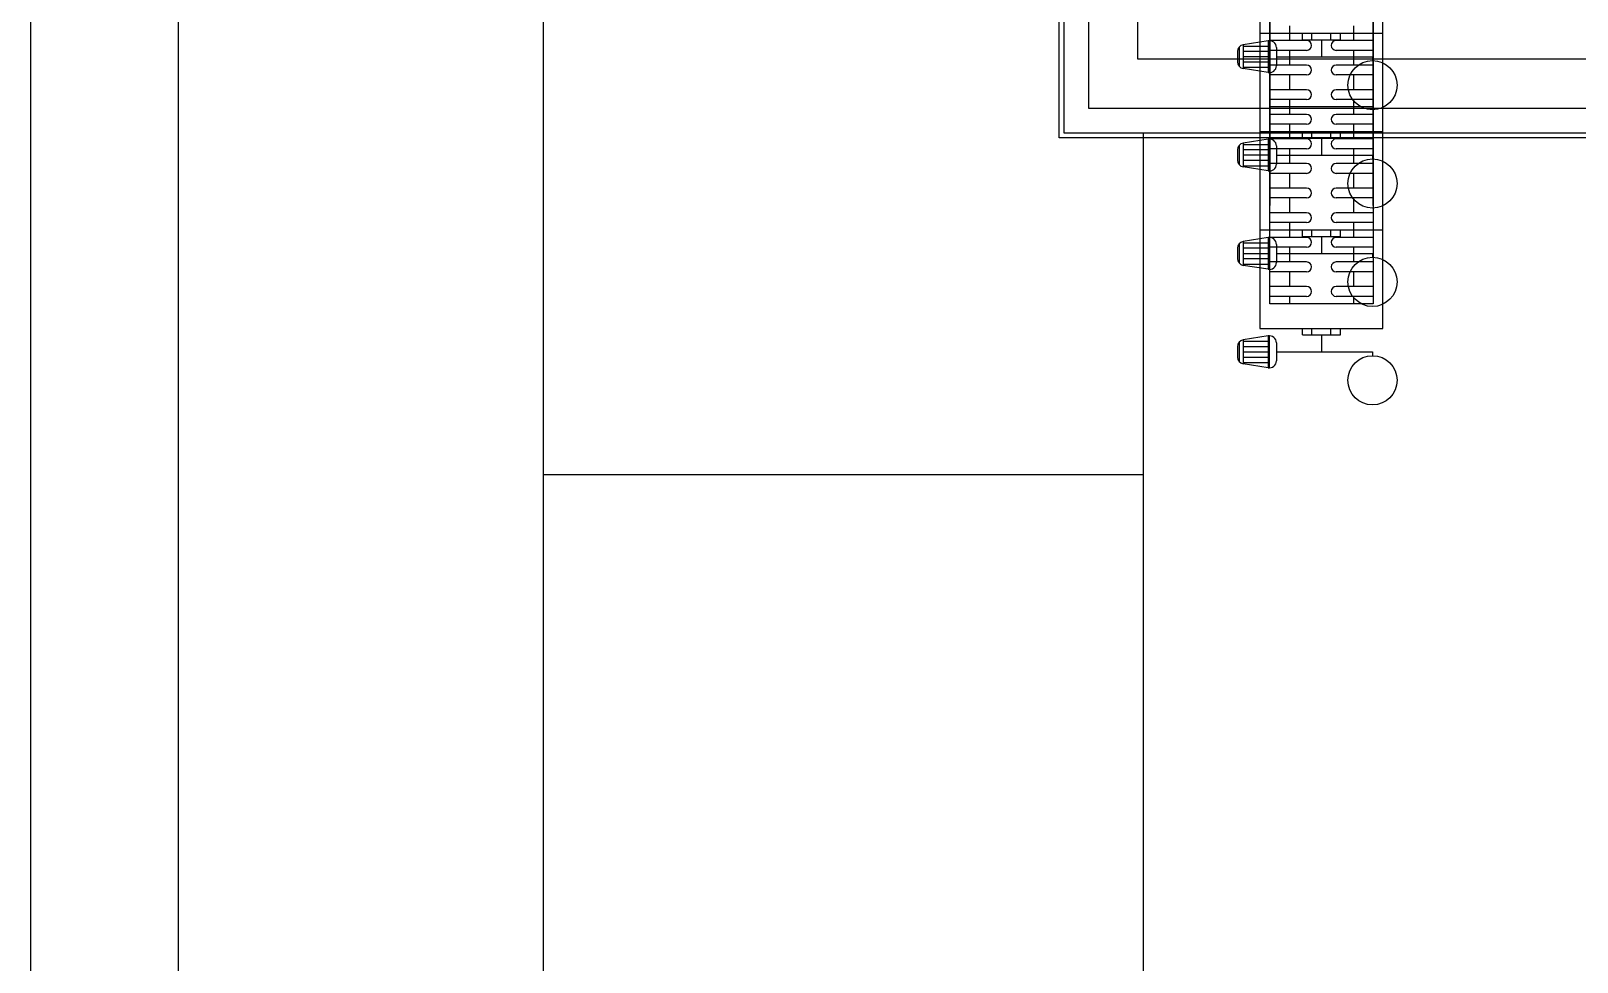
# Model space of a CAD drawing. Header units: inches. Extents: x 21 to 38546, y 13 to 15001.
# Drawn here: x 2921.8 to 3078.9, y 1537.8 to 1632.5 of the extents above; entities that cross this region are included whole.
import ezdxf

# ---------------------------------------------------------------- set-up
doc = ezdxf.new("R2010")
doc.units = ezdxf.units.IN
doc.header["$MEASUREMENT"] = 0
doc.layers.add('RAST-IST-RADYATÖR-DİNAMİK BLOK', color=83, linetype='Continuous')
for name, color, linetype, lineweight in [('Z_MİM_-KM-IZO-THERMAL', 8, 'Continuous', 25), ('Z_MİM_-KM-IZO-THERMAL-ROCKWOOL', 8, 'BATTING', 25), ('Z_MİM_-KM-PAINT', 8, 'Continuous', 25), ('Z_MİM_-KM-PATTERN-00', 8, 'Continuous', 25), ('Z_MİM_-KM-PAVEMENT', 8, 'Continuous', 25), ('Z_MİM_-KM-STRS', 8, 'Continuous', 25), ('Z_MİM_-KM-WALL-PLASTER', 8, 'Continuous', 25)]:
    doc.layers.add(name, color=color, linetype=linetype, lineweight=lineweight)
doc.linetypes.add('BATTING', pattern='A,0.00254,-2.54,[134,ltypeshp.shx,S=2.54,R=0,X=-2.54,Y=0],-5.08,[134,ltypeshp.shx,S=2.54,R=180,X=2.54,Y=0],-2.54', length=10.16254)

# ---------------------------------------------------------------- blocks, each defined once
blk = doc.blocks.new('TRETUVAR')
at = {"layer": 'Z_MİM_-KM-PATTERN-00'}
h = blk.add_hatch(dxfattribs=at)
h.set_pattern_fill('AR-B816', color=256, scale=0.3, angle=90)
h.set_pattern_definition([(90, (21322.77, 490.03), (-60.96, 4e-15), []), (180, (21322.77, 490.03), (-60.96, -60.96), [60.96, -60.96])])
h.paths.add_polyline_path([(22632.77, 2700.03), (19252.77, 2700.03), (19252.77, 2750.03), (19097.77, 2750.03), (19097.77, 2610.03), (22542.77, 2610.03), (22542.77, 2080.13), (22697.77, 2080.13), (22697.77, 1460.13), (22542.77, 1460.13), (22542.77, 980.03), (21222.77, 980.03), (21222.77, 590.03), (20152.77, 590.03), (20152.77, 980.03), (19012.77, 980.03), (19012.77, 1635.03), (18722.77, 1635.03), (18722.77, 2610.03), (18807.77, 2610.03), (18807.77, 2750.03), (18632.77, 2750.03), (18632.77, 1545.03), (18922.77, 1545.03), (18922.77, 890.03), (19882.77, 890.03), (19882.77, 665.02), (20022.75, 665.03), (20022.77, 490.03), (21322.77, 490.03), (21322.77, 890.03), (22632.77, 890.03), (22632.77, 1220.13), (22797.77, 1220.13), (22797.77, 2180.13), (22632.77, 2180.13)])
h.paths.add_polyline_path([(19082.77, 2750.03), (18822.77, 2750.03), (18822.77, 2610.03), (19082.77, 2610.03)], flags=16)
at = {"layer": 'Z_MİM_-KM-PAVEMENT'}
for points in [[(19097.77, 2765.03), (19267.77, 2765.03), (19267.77, 2715.03), (22647.77, 2715.03), (22647.77, 2195.13), (22812.77, 2195.13), (22812.77, 1195.13), (22647.77, 1195.13), (22647.77, 875.03), (21337.77, 875.03), (21337.77, 475.03), (19867.77, 475.03), (19867.77, 875.03), (18907.77, 875.03), (18907.77, 1530.03), (18617.77, 1530.03), (18617.77, 2765.03), (18807.77, 2765.03)], [(19882.77, 490.03), (19882.77, 890.03), (18922.77, 890.03), (18922.77, 1545.03), (18632.77, 1545.03), (18632.77, 2750.03), (18807.77, 2750.03)]]:
    blk.add_lwpolyline(points, dxfattribs=at)
blk.add_lwpolyline([(22542.77, 1460.13), (22542.77, 980.03), (21222.77, 980.03), (21222.77, 590.03), (20152.77, 590.03), (20152.77, 980.03), (19012.77, 980.03), (19012.77, 1635.03), (18722.77, 1635.03), (18722.77, 2610.03), (22542.77, 2610.03), (22542.77, 2080.13), (22697.77, 2080.13), (22697.77, 1460.13)], close=True, dxfattribs=at)
blk = doc.blocks.new('IS_RADYATOR-PLAN-170')
at = {"layer": 'RAST-IST-RADYATÖR-DİNAMİK BLOK', "color": 7}
for p, q in [((167.39, 11.44), (167.78, 11.44)), ((167.39, 1.67), (167.39, 11.44)), ((165.67, 6.25), (167.39, 6.25)), ((166.46, 1.67), (168.31, 1.67)), ((169.01, 0.97), (165.76, 0.97)), ((165.77, 0.83), (169, 0.83)), ((165.77, 0.83), (166.17, -1.7)), ((166.31, -1.7), (166.31, 0.83)), ((166.83, -1.7), (166.83, 0.83)), ((167.38, -1.7), (167.38, 0.83)), ((167.91, -1.7), (167.91, 0.83)), ((168.47, -1.7), (168.47, 0.83)), ((169, 0.83), (168.6, -1.7)), ((166.17, -1.7), (168.6, -1.7)), ((166.41, -2.11), (168.36, -2.11)), ((166.86, -2.27), (167.91, -2.27))]:
    blk.add_line(p, q, dxfattribs=at)
at = {"layer": 'RAST-IST-RADYATÖR-DİNAMİK BLOK'}
for p, q in [((165.67, 8.18), (165, 8.18)), ((165.67, 7.21), (165.67, 8.18)), ((165.67, 7.21), (165, 7.21)), ((165.67, 5.29), (165.67, 7.21)), ((165.67, 5.29), (165, 5.29)), ((165.67, 4.32), (165.67, 5.29)), ((165.67, 4.32), (165, 4.32))]:
    blk.add_line(p, q, dxfattribs=at)
blk.add_lwpolyline([(-5, 0), (165, 0), (165, 12.5), (-5, 12.5)], dxfattribs=at)
at = {"layer": 'RAST-IST-RADYATÖR-DİNAMİK BLOK', "color": 10}
blk.add_circle((170.28, 11.44), 2.5, dxfattribs=at)
at = {"layer": 'RAST-IST-RADYATÖR-DİNAMİK BLOK', "color": 7}
for centre, start, end in [((166.46, 0.97), 90, 191.1518), ((168.31, 0.97), 348.8482, 90), ((166.86, -1.57), 191.1518, 270), ((167.91, -1.57), 270, 348.8482)]:
    blk.add_arc(centre, 0.702, start, end, dxfattribs=at)
blk = doc.blocks.new('IS_RADYATOR-PLAN-180')
at = {"layer": 'RAST-IST-RADYATÖR-DİNAMİK BLOK', "color": 7}
for p, q in [((165.75, 11.5), (165.75, 7.75)), ((166.75, 11.5), (166.75, 7.75)), ((168.25, 11.5), (168.25, 7.75)), ((169.25, 11.5), (169.25, 7.75)), ((170.75, 11.5), (170.75, 7.75)), ((171.75, 11.5), (171.75, 7.75)), ((177.39, 11.44), (177.78, 11.44)), ((177.39, 1.67), (177.39, 11.44)), ((164.25, 9.5), (165, 9.5)), ((165, 9.5), (165.75, 9.5)), ((166.75, 9.5), (167.5, 9.5)), ((167.5, 9.5), (168.25, 9.5)), ((169.25, 9.5), (170, 9.5)), ((170, 9.5), (170.75, 9.5)), ((171.75, 9.5), (172.5, 9.5)), ((165.75, 4.75), (165.75, 1)), ((166.75, 4.75), (166.75, 1)), ((168.25, 4.75), (168.25, 1)), ((169.25, 4.75), (169.25, 1)), ((170.75, 4.75), (170.75, 1)), ((171.75, 4.75), (171.75, 1)), ((175.67, 6.25), (177.39, 6.25)), ((164.25, 3), (165, 3)), ((165, 3), (165.75, 3)), ((166.75, 3), (167.5, 3)), ((167.5, 3), (168.25, 3)), ((169.25, 3), (170, 3)), ((170, 3), (170.75, 3)), ((171.75, 3), (172.5, 3)), ((176.46, 1.67), (178.31, 1.67)), ((179.01, 0.97), (175.76, 0.97)), ((175.77, 0.83), (179, 0.83)), ((175.77, 0.83), (176.17, -1.7)), ((176.31, -1.7), (176.31, 0.83)), ((176.83, -1.7), (176.83, 0.83)), ((177.38, -1.7), (177.38, 0.83)), ((177.91, -1.7), (177.91, 0.83)), ((178.47, -1.7), (178.47, 0.83)), ((179, 0.83), (178.6, -1.7)), ((176.17, -1.7), (178.6, -1.7)), ((176.41, -2.11), (178.36, -2.11)), ((176.86, -2.27), (177.91, -2.27))]:
    blk.add_line(p, q, dxfattribs=at)
at = {"layer": 'RAST-IST-RADYATÖR-DİNAMİK BLOK'}
for p, q in [((175.67, 8.18), (175, 8.18)), ((175.67, 7.21), (175.67, 8.18)), ((175.67, 7.21), (175, 7.21)), ((175.67, 5.29), (175.67, 7.21)), ((175.67, 5.29), (175, 5.29)), ((175.67, 4.32), (175.67, 5.29)), ((175.67, 4.32), (175, 4.32))]:
    blk.add_line(p, q, dxfattribs=at)
for points in [[(-5, 0), (175, 0), (175, 12.5), (-5, 12.5)], [(-2.5, 11.5), (172.5, 11.5), (172.5, 1), (-2.5, 1)]]:
    blk.add_lwpolyline(points, dxfattribs=at)
at = {"layer": 'RAST-IST-RADYATÖR-DİNAMİK BLOK', "color": 10}
blk.add_circle((180.28, 11.44), 2.5, dxfattribs=at)
at = {"layer": 'RAST-IST-RADYATÖR-DİNAMİK BLOK', "color": 7}
for centre, radius, start, end in [((166.25, 7.75), 0.5, 180, 0), ((168.75, 7.75), 0.5, 180, 0), ((171.25, 7.75), 0.5, 180, 0), ((166.25, 4.75), 0.5, 0, 180), ((168.75, 4.75), 0.5, 0, 180), ((171.25, 4.75), 0.5, 0, 180), ((176.46, 0.97), 0.702, 90, 191.1518), ((178.31, 0.97), 0.702, 348.8482, 90), ((176.86, -1.57), 0.702, 191.1518, 270), ((177.91, -1.57), 0.702, 270, 348.8482)]:
    blk.add_arc(centre, radius, start, end, dxfattribs=at)
blk = doc.blocks.new('IS_RADYATOR-PLAN-190')
at = {"layer": 'RAST-IST-RADYATÖR-DİNAMİK BLOK', "color": 7}
for p, q in [((165.75, 11.5), (165.75, 7.75)), ((166.75, 11.5), (166.75, 7.75)), ((168.25, 11.5), (168.25, 7.75)), ((169.25, 11.5), (169.25, 7.75)), ((170.75, 11.5), (170.75, 7.75)), ((171.75, 11.5), (171.75, 7.75)), ((173.25, 11.5), (173.25, 7.75)), ((174.25, 11.5), (174.25, 7.75)), ((175.75, 11.5), (175.75, 7.75)), ((176.75, 11.5), (176.75, 7.75)), ((178.25, 11.5), (178.25, 7.75)), ((179.25, 11.5), (179.25, 7.75)), ((180.75, 11.5), (180.75, 7.75)), ((181.75, 11.5), (181.75, 7.75)), ((187.39, 11.44), (187.78, 11.44)), ((187.39, 1.67), (187.39, 11.44)), ((164.25, 9.5), (165, 9.5)), ((165, 9.5), (165.75, 9.5)), ((166.75, 9.5), (167.5, 9.5)), ((167.5, 9.5), (168.25, 9.5)), ((169.25, 9.5), (170, 9.5)), ((170, 9.5), (170.75, 9.5)), ((171.75, 9.5), (172.5, 9.5)), ((172.5, 9.5), (173.25, 9.5)), ((174.25, 9.5), (175, 9.5)), ((175, 9.5), (175.75, 9.5)), ((176.75, 9.5), (177.5, 9.5)), ((177.5, 9.5), (178.25, 9.5)), ((179.25, 9.5), (180, 9.5)), ((180, 9.5), (180.75, 9.5)), ((181.75, 9.5), (182.5, 9.5)), ((165.75, 4.75), (165.75, 1)), ((166.75, 4.75), (166.75, 1)), ((168.25, 4.75), (168.25, 1)), ((169.25, 4.75), (169.25, 1)), ((170.75, 4.75), (170.75, 1)), ((171.75, 4.75), (171.75, 1)), ((173.25, 4.75), (173.25, 1)), ((174.25, 4.75), (174.25, 1)), ((175.75, 4.75), (175.75, 1)), ((176.75, 4.75), (176.75, 1)), ((178.25, 4.75), (178.25, 1)), ((179.25, 4.75), (179.25, 1)), ((180.75, 4.75), (180.75, 1)), ((181.75, 4.75), (181.75, 1)), ((185.67, 6.25), (187.39, 6.25)), ((164.25, 3), (165, 3)), ((165, 3), (165.75, 3)), ((166.75, 3), (167.5, 3)), ((167.5, 3), (168.25, 3)), ((169.25, 3), (170, 3)), ((170, 3), (170.75, 3)), ((171.75, 3), (172.5, 3)), ((172.5, 3), (173.25, 3)), ((174.25, 3), (175, 3)), ((175, 3), (175.75, 3)), ((176.75, 3), (177.5, 3)), ((177.5, 3), (178.25, 3)), ((179.25, 3), (180, 3)), ((180, 3), (180.75, 3)), ((181.75, 3), (182.5, 3)), ((186.46, 1.67), (188.31, 1.67)), ((189.01, 0.97), (185.76, 0.97)), ((185.77, 0.83), (189, 0.83)), ((185.77, 0.83), (186.17, -1.7)), ((186.31, -1.7), (186.31, 0.83)), ((186.83, -1.7), (186.83, 0.83)), ((187.38, -1.7), (187.38, 0.83)), ((187.91, -1.7), (187.91, 0.83)), ((188.47, -1.7), (188.47, 0.83)), ((189, 0.83), (188.6, -1.7)), ((186.17, -1.7), (188.6, -1.7)), ((186.41, -2.11), (188.36, -2.11)), ((186.86, -2.27), (187.91, -2.27))]:
    blk.add_line(p, q, dxfattribs=at)
at = {"layer": 'RAST-IST-RADYATÖR-DİNAMİK BLOK'}
for p, q in [((185.67, 8.18), (185, 8.18)), ((185.67, 7.21), (185.67, 8.18)), ((185.67, 7.21), (185, 7.21)), ((185.67, 5.29), (185.67, 7.21)), ((185.67, 5.29), (185, 5.29)), ((185.67, 4.32), (185.67, 5.29)), ((185.67, 4.32), (185, 4.32))]:
    blk.add_line(p, q, dxfattribs=at)
for points in [[(-5, 0), (185, 0), (185, 12.5), (-5, 12.5)], [(182.5, 11.5), (-2.5, 11.5), (-2.5, 1), (182.5, 1)]]:
    blk.add_lwpolyline(points, dxfattribs=at)
at = {"layer": 'RAST-IST-RADYATÖR-DİNAMİK BLOK', "color": 10}
blk.add_circle((190.28, 11.44), 2.5, dxfattribs=at)
at = {"layer": 'RAST-IST-RADYATÖR-DİNAMİK BLOK', "color": 7}
for centre, radius, start, end in [((166.25, 7.75), 0.5, 180, 0), ((168.75, 7.75), 0.5, 180, 0), ((171.25, 7.75), 0.5, 180, 0), ((173.75, 7.75), 0.5, 180, 0), ((176.25, 7.75), 0.5, 180, 0), ((178.75, 7.75), 0.5, 180, 0), ((181.25, 7.75), 0.5, 180, 0), ((166.25, 4.75), 0.5, 0, 180), ((168.75, 4.75), 0.5, 0, 180), ((171.25, 4.75), 0.5, 0, 180), ((173.75, 4.75), 0.5, 0, 180), ((176.25, 4.75), 0.5, 0, 180), ((178.75, 4.75), 0.5, 0, 180), ((181.25, 4.75), 0.5, 0, 180), ((186.46, 0.97), 0.702, 90, 191.1518), ((188.31, 0.97), 0.702, 348.8482, 90), ((186.86, -1.57), 0.702, 191.1518, 270), ((187.91, -1.57), 0.702, 270, 348.8482)]:
    blk.add_arc(centre, radius, start, end, dxfattribs=at)
blk = doc.blocks.new('IS_RADYATOR-PLAN-200')
at = {"layer": 'RAST-IST-RADYATÖR-DİNAMİK BLOK', "color": 7}
for p, q in [((170.75, 11.5), (170.75, 7.75)), ((171.75, 11.5), (171.75, 7.75)), ((173.25, 11.5), (173.25, 7.75)), ((174.25, 11.5), (174.25, 7.75)), ((175.75, 11.5), (175.75, 7.75)), ((176.75, 11.5), (176.75, 7.75)), ((178.25, 11.5), (178.25, 7.75)), ((179.25, 11.5), (179.25, 7.75)), ((180.75, 11.5), (180.75, 7.75)), ((181.75, 11.5), (181.75, 7.75)), ((183.25, 11.5), (183.25, 7.75)), ((184.25, 11.5), (184.25, 7.75)), ((185.75, 11.5), (185.75, 7.75)), ((186.75, 11.5), (186.75, 7.75)), ((188.25, 11.5), (188.25, 7.75)), ((189.25, 11.5), (189.25, 7.75)), ((190.75, 11.5), (190.75, 7.75)), ((191.75, 11.5), (191.75, 7.75)), ((193.25, 11.5), (193.25, 7.75)), ((194.25, 11.5), (194.25, 7.75)), ((195.75, 11.5), (195.75, 7.75)), ((196.75, 11.5), (196.75, 7.75)), ((202.39, 11.44), (202.78, 11.44)), ((202.39, 1.67), (202.39, 11.44)), ((169.25, 9.5), (170, 9.5)), ((170, 9.5), (170.75, 9.5)), ((171.75, 9.5), (172.5, 9.5)), ((172.5, 9.5), (173.25, 9.5)), ((174.25, 9.5), (175, 9.5)), ((175, 9.5), (175.75, 9.5)), ((176.75, 9.5), (177.5, 9.5)), ((177.5, 9.5), (178.25, 9.5)), ((179.25, 9.5), (180, 9.5)), ((180, 9.5), (180.75, 9.5)), ((181.75, 9.5), (182.5, 9.5)), ((182.5, 9.5), (183.25, 9.5)), ((184.25, 9.5), (185, 9.5)), ((185, 9.5), (185.75, 9.5)), ((186.75, 9.5), (187.5, 9.5)), ((187.5, 9.5), (188.25, 9.5)), ((189.25, 9.5), (190, 9.5)), ((190, 9.5), (190.75, 9.5)), ((191.75, 9.5), (192.5, 9.5)), ((192.5, 9.5), (193.25, 9.5)), ((194.25, 9.5), (195, 9.5)), ((195, 9.5), (195.75, 9.5)), ((196.75, 9.5), (197.5, 9.5)), ((170.75, 4.75), (170.75, 1)), ((171.75, 4.75), (171.75, 1)), ((173.25, 4.75), (173.25, 1)), ((174.25, 4.75), (174.25, 1)), ((175.75, 4.75), (175.75, 1)), ((176.75, 4.75), (176.75, 1)), ((178.25, 4.75), (178.25, 1)), ((179.25, 4.75), (179.25, 1)), ((180.75, 4.75), (180.75, 1)), ((181.75, 4.75), (181.75, 1)), ((183.25, 4.75), (183.25, 1)), ((184.25, 4.75), (184.25, 1)), ((185.75, 4.75), (185.75, 1)), ((186.75, 4.75), (186.75, 1)), ((188.25, 4.75), (188.25, 1)), ((189.25, 4.75), (189.25, 1)), ((190.75, 4.75), (190.75, 1)), ((191.75, 4.75), (191.75, 1)), ((193.25, 4.75), (193.25, 1)), ((194.25, 4.75), (194.25, 1)), ((195.75, 4.75), (195.75, 1)), ((196.75, 4.75), (196.75, 1)), ((200.67, 6.25), (202.39, 6.25)), ((169.25, 3), (170, 3)), ((170, 3), (170.75, 3)), ((171.75, 3), (172.5, 3)), ((172.5, 3), (173.25, 3)), ((174.25, 3), (175, 3)), ((175, 3), (175.75, 3)), ((176.75, 3), (177.5, 3)), ((177.5, 3), (178.25, 3)), ((179.25, 3), (180, 3)), ((180, 3), (180.75, 3)), ((181.75, 3), (182.5, 3)), ((182.5, 3), (183.25, 3)), ((184.25, 3), (185, 3)), ((185, 3), (185.75, 3)), ((186.75, 3), (187.5, 3)), ((187.5, 3), (188.25, 3)), ((189.25, 3), (190, 3)), ((190, 3), (190.75, 3)), ((191.75, 3), (192.5, 3)), ((192.5, 3), (193.25, 3)), ((194.25, 3), (195, 3)), ((195, 3), (195.75, 3)), ((196.75, 3), (197.5, 3)), ((201.46, 1.67), (203.31, 1.67)), ((204.01, 0.97), (200.76, 0.97)), ((200.77, 0.83), (204, 0.83)), ((200.77, 0.83), (201.17, -1.7)), ((201.31, -1.7), (201.31, 0.83)), ((201.83, -1.7), (201.83, 0.83)), ((202.38, -1.7), (202.38, 0.83)), ((202.91, -1.7), (202.91, 0.83)), ((203.47, -1.7), (203.47, 0.83)), ((204, 0.83), (203.6, -1.7)), ((201.17, -1.7), (203.6, -1.7)), ((201.41, -2.11), (203.36, -2.11)), ((201.86, -2.27), (202.91, -2.27))]:
    blk.add_line(p, q, dxfattribs=at)
at = {"layer": 'RAST-IST-RADYATÖR-DİNAMİK BLOK'}
for p, q in [((200.67, 8.18), (200, 8.18)), ((200.67, 7.21), (200.67, 8.18)), ((200.67, 7.21), (200, 7.21)), ((200.67, 5.29), (200.67, 7.21)), ((200.67, 5.29), (200, 5.29)), ((200.67, 4.32), (200.67, 5.29)), ((200.67, 4.32), (200, 4.32))]:
    blk.add_line(p, q, dxfattribs=at)
for points in [[(0, 0), (200, 0), (200, 12.5), (0, 12.5)], [(2.5, 11.5), (197.5, 11.5), (197.5, 1), (2.5, 1)]]:
    blk.add_lwpolyline(points, dxfattribs=at)
at = {"layer": 'RAST-IST-RADYATÖR-DİNAMİK BLOK', "color": 10}
blk.add_circle((205.28, 11.44), 2.5, dxfattribs=at)
at = {"layer": 'RAST-IST-RADYATÖR-DİNAMİK BLOK', "color": 7}
for centre, radius, start, end in [((171.25, 7.75), 0.5, 180, 0), ((173.75, 7.75), 0.5, 180, 0), ((176.25, 7.75), 0.5, 180, 0), ((178.75, 7.75), 0.5, 180, 0), ((181.25, 7.75), 0.5, 180, 0), ((183.75, 7.75), 0.5, 180, 0), ((186.25, 7.75), 0.5, 180, 0), ((188.75, 7.75), 0.5, 180, 0), ((191.25, 7.75), 0.5, 180, 0), ((193.75, 7.75), 0.5, 180, 0), ((196.25, 7.75), 0.5, 180, 0), ((171.25, 4.75), 0.5, 0, 180), ((173.75, 4.75), 0.5, 0, 180), ((176.25, 4.75), 0.5, 0, 180), ((178.75, 4.75), 0.5, 0, 180), ((181.25, 4.75), 0.5, 0, 180), ((183.75, 4.75), 0.5, 0, 180), ((186.25, 4.75), 0.5, 0, 180), ((188.75, 4.75), 0.5, 0, 180), ((191.25, 4.75), 0.5, 0, 180), ((193.75, 4.75), 0.5, 0, 180), ((196.25, 4.75), 0.5, 0, 180), ((201.46, 0.97), 0.702, 90, 191.1518), ((203.31, 0.97), 0.702, 348.8482, 90), ((201.86, -1.57), 0.702, 191.1518, 270), ((202.91, -1.57), 0.702, 270, 348.8482)]:
    blk.add_arc(centre, radius, start, end, dxfattribs=at)
blk = doc.blocks.new('IS_U4731')
for name, p in [('IS_RADYATOR-PLAN-170', (0, 0)), ('IS_RADYATOR-PLAN-180', (0, 0)), ('IS_RADYATOR-PLAN-190', (0, 0)), ('IS_RADYATOR-PLAN-200', (-5, 0))]:
    blk.add_blockref(name, p)

msp = doc.modelspace()

# ---------------------------------------------------------------- linework, layer by layer
at = {"layer": 'Z_MİM_-KM-IZO-THERMAL'}
msp.add_lwpolyline([(4654.26, 1293.06), (4654.26, 969.58), (3319.26, 969.58), (3319.26, 1624.58), (3029.26, 1624.58), (3029.26, 2594.58), (6844.26, 2594.58), (6844.26, 969.58), (5329.26, 969.58), (5329.26, 1293.06)], dxfattribs=at)
at = {"layer": 'Z_MİM_-KM-IZO-THERMAL-ROCKWOOL', "ltscale": 0.45}
msp.add_lwpolyline([(4649.26, 1293.06), (4649.26, 974.58), (3324.26, 974.58), (3324.26, 1629.58), (3034.26, 1629.58), (3034.26, 2589.58), (6839.26, 2589.58), (6839.26, 974.58), (5334.26, 974.58), (5334.26, 1293.06)], dxfattribs=at)
at = {"layer": 'Z_MİM_-KM-PAINT'}
msp.add_lwpolyline([(4657.26, 1293.06), (4657.26, 966.58), (3316.26, 966.58), (3316.26, 1621.58), (3026.26, 1621.58), (3026.26, 2597.58), (6847.26, 2597.58), (6847.26, 966.58), (5326.26, 966.58), (5326.26, 1293.06)], dxfattribs=at)
at = {"layer": 'Z_MİM_-KM-WALL-PLASTER'}
msp.add_lwpolyline([(4656.76, 1293.06), (4656.76, 967.08), (3316.76, 967.08), (3316.76, 1622.08), (3026.76, 1622.08), (3026.76, 2597.08), (6846.76, 2597.08), (6846.76, 967.08), (5326.76, 967.08), (5326.76, 1293.06)], dxfattribs=at)

# ---------------------------------------------------------------- block references
at = {"layer": 'RAST-IST-RADYATÖR-DİNAMİK BLOK', "rotation": 270}
msp.add_blockref('IS_U4731', (3046.66, 1797.23), dxfattribs=at)
at = {"layer": 'Z_MİM_-KM-STRS'}
msp.add_blockref('TRETUVAR', (-15696.01, -12.95), dxfattribs=at)

doc.saveas('drawing.dxf')
